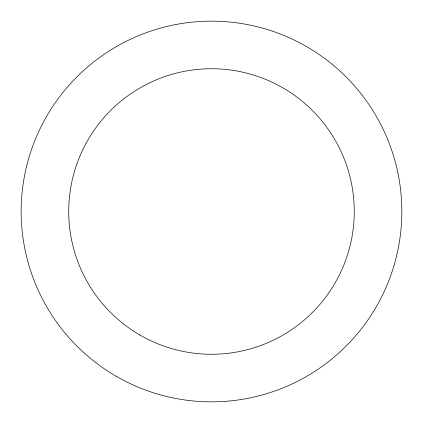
<?xml version="1.0" encoding="UTF-8"?>
<svg xmlns="http://www.w3.org/2000/svg" width="423" height="423" viewBox="0 0 423 423"><rect width="100%" height="100%" fill="white"/><g stroke="black" fill="none" stroke-linecap="round" stroke-linejoin="round"><path stroke-width="0.63" d="M116.325 376.348A190.35 190.35 0 0 0 401.85 211.5A190.35 190.35 0 0 0 116.325 46.652A190.35 190.35 0 0 0 116.325 376.348M140.119 335.138A142.763 142.763 0 0 0 354.263 211.5A142.763 142.763 0 0 0 140.119 87.862A142.763 142.763 0 0 0 140.119 335.138"/></g></svg>
